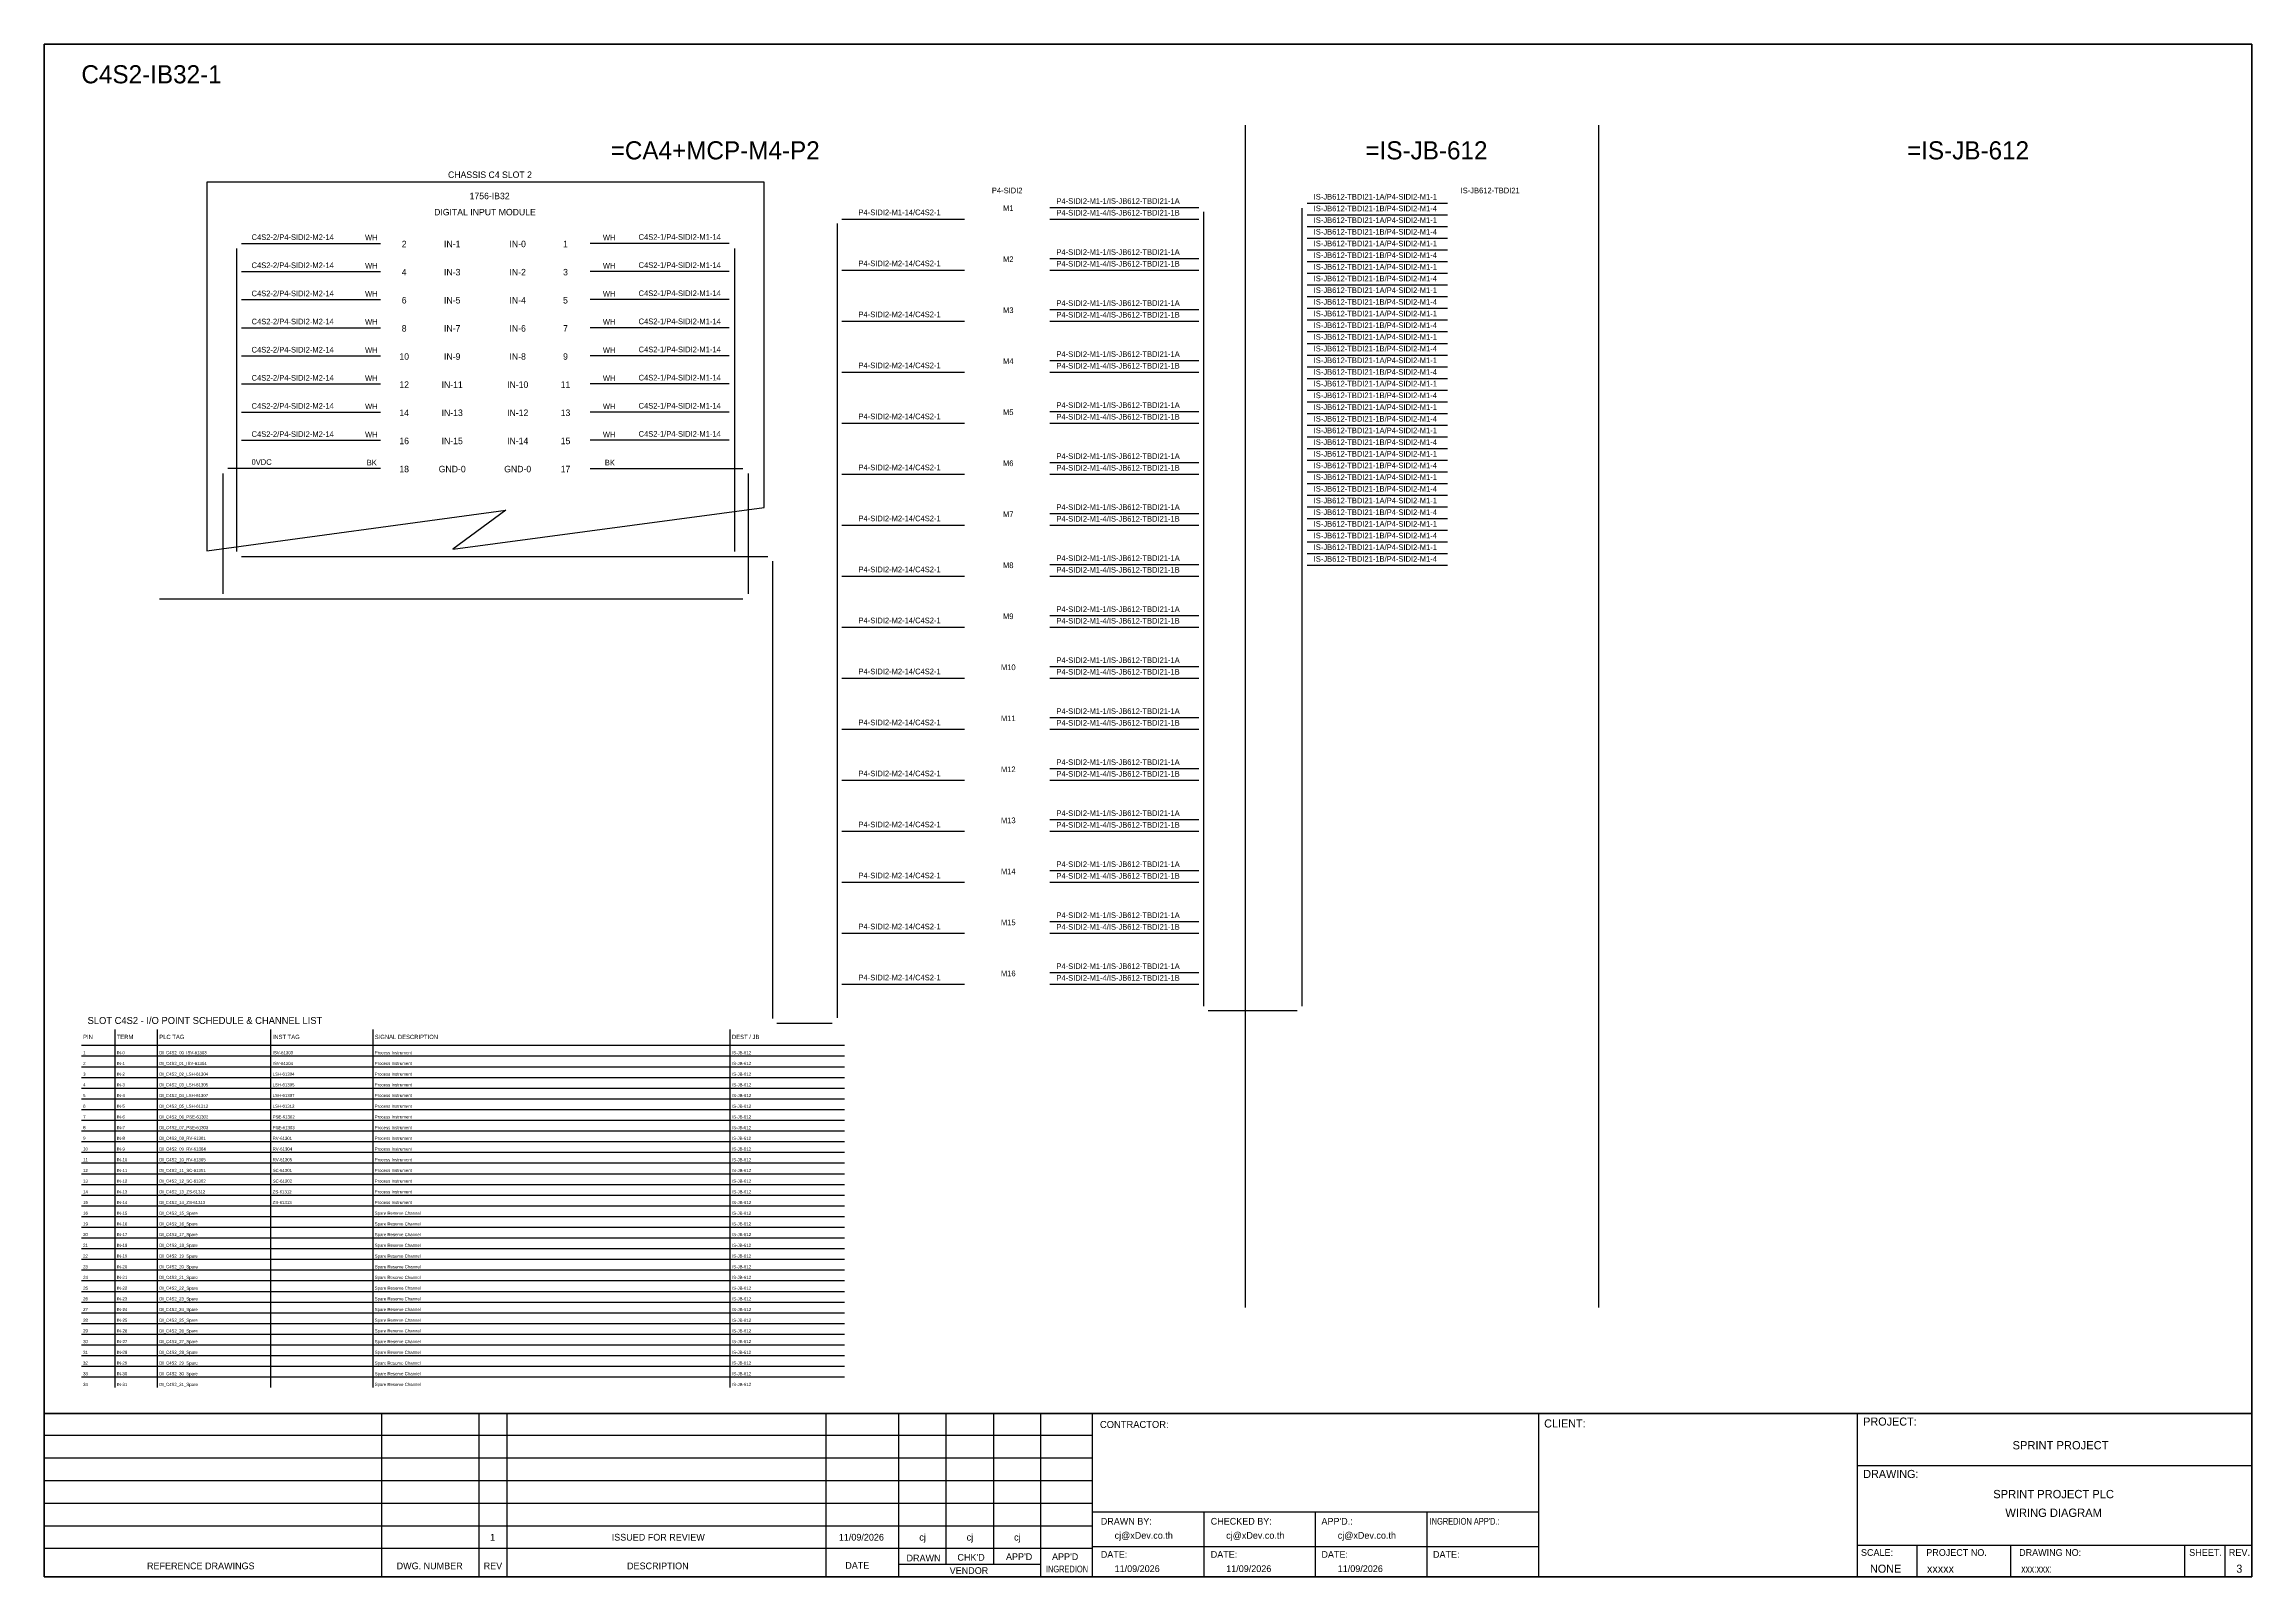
# Model space of a CAD drawing. Header units: metres. Extents: x 0 to 20667, y -39055 to 2704.
# Drawn here: x 0 to 3893, y -27038 to -24334 of the extents above; entities that cross this region are included whole.
import ezdxf
from ezdxf.enums import TextEntityAlignment as Align

# ---------------------------------------------------------------- set-up
doc = ezdxf.new("R2010")
doc.units = ezdxf.units.M

msp = doc.modelspace()

# ---------------------------------------------------------------- linework, layer by layer
at = {"color": 7}
for p, q in [((125, -26704.1), (125, -26072)), ((200, -26704.1), (200, -26072)), ((400, -26704.1), (400, -26072)), ((580, -26704.1), (580, -26072)), ((1210, -26704.1), (1210, -26072)), ((65.7, -26100), (1411.5, -26100))]:
    msp.add_line(p, q, dxfattribs=at)
at = {"color": 8}
for p, q in [((65.7, -26118.9), (1411.5, -26118.9)), ((65.7, -26137.8), (1411.5, -26137.8)), ((65.7, -26156.7), (1411.5, -26156.7)), ((65.7, -26175.5), (1411.5, -26175.5)), ((65.7, -26194.4), (1411.5, -26194.4)), ((65.7, -26213.3), (1411.5, -26213.3)), ((65.7, -26232.2), (1411.5, -26232.2)), ((65.7, -26251.1), (1411.5, -26251.1)), ((65.7, -26269.9), (1411.5, -26269.9)), ((65.7, -26288.8), (1411.5, -26288.8)), ((65.7, -26307.7), (1411.5, -26307.7)), ((65.7, -26326.6), (1411.5, -26326.6)), ((65.7, -26345.4), (1411.5, -26345.4)), ((65.7, -26364.3), (1411.5, -26364.3)), ((65.7, -26383.2), (1411.5, -26383.2)), ((65.7, -26402.1), (1411.5, -26402.1)), ((65.7, -26421), (1411.5, -26421)), ((65.7, -26439.8), (1411.5, -26439.8)), ((65.7, -26458.7), (1411.5, -26458.7)), ((65.7, -26477.6), (1411.5, -26477.6)), ((65.7, -26496.5), (1411.5, -26496.5)), ((65.7, -26515.3), (1411.5, -26515.3)), ((65.7, -26534.2), (1411.5, -26534.2)), ((65.7, -26553.1), (1411.5, -26553.1)), ((65.7, -26572), (1411.5, -26572)), ((65.7, -26590.9), (1411.5, -26590.9)), ((65.7, -26609.7), (1411.5, -26609.7)), ((65.7, -26628.6), (1411.5, -26628.6)), ((65.7, -26647.5), (1411.5, -26647.5)), ((65.7, -26666.4), (1411.5, -26666.4)), ((65.7, -26685.2), (1411.5, -26685.2))]:
    msp.add_line(p, q, dxfattribs=at)
at = {"color": 4}
for p, q in [((3302.3, -26981.8), (3302.3, -27037.9)), ((3467.6, -26981.8), (3467.6, -27037.9))]:
    msp.add_line(p, q, dxfattribs=at)
at = {"color": 4, "ltscale": 0.5}
for p, q in [((3774.7, -26981.8), (3774.7, -27037.9)), ((3774.7, -26981.8), (3774.7, -27037.9)), ((3845.9, -26981.8), (3845.9, -27037.9)), ((3845.9, -26981.8), (3845.9, -27037.9))]:
    msp.add_line(p, q, dxfattribs=at)
at = {"layer": 'GT_1', "color": 4}
for p, q in [((595.4, -27037.9), (595.4, -26749.8)), ((767.3, -27037.9), (767.3, -26749.8)), ((816.4, -27037.9), (816.4, -26749.8)), ((1379.1, -27037.9), (1379.1, -26749.8)), ((1507.4, -27037.9), (1507.4, -26749.8)), ((1591, -27016.1), (1591, -26749.8)), ((1674.5, -27016.1), (1674.5, -26749.7)), ((1757.8, -27037.9), (1757.8, -26749.8)), ((1848.8, -27037.9), (1848.8, -26749.8)), ((2635.8, -27037.9), (2635.8, -26749.8)), ((3198.1, -27037.9), (3198.1, -26749.8)), ((3198.1, -27037.9), (3198.1, -26749.8)), ((3198.1, -27037.9), (3198.1, -26749.8)), ((1848.8, -26788.6), (0, -26788.6)), ((1848.8, -26828.4), (0, -26828.4)), ((1848.8, -26868.3), (0, -26868.3)), ((1848.8, -26908.3), (0, -26908.3)), ((2635.8, -26923.6), (1848.8, -26923.6)), ((2045.6, -27037.9), (2045.6, -26923.6)), ((2242.3, -27037.9), (2242.3, -26923.6)), ((2439.1, -27037.9), (2439.1, -26923.6)), ((1848.8, -26948.2), (0, -26948.2)), ((1848.7, -26988.1), (0, -26988.1)), ((1757.8, -27016.1), (1507.4, -27016.1)), ((2635.8, -26985.1), (1848.8, -26985.1)), ((3198.1, -26981.8), (3893.3, -26981.8))]:
    msp.add_line(p, q, dxfattribs=at)
at = {"layer": 'HELPPOINT', "color": 4, "lineweight": 35}
for p, q in [((0, -27037.9), (0, -24333.7)), ((0, -24333.7), (3893.3, -24333.7)), ((0, -27037.9), (0, -24333.7)), ((0, -24333.7), (3893.3, -24333.7)), ((3893.3, -24333.7), (3893.3, -27037.9)), ((3893.3, -24333.7), (3893.3, -27037.9)), ((3893.3, -27037.9), (0, -27037.9)), ((3893.3, -27037.9), (0, -27037.9))]:
    msp.add_line(p, q, dxfattribs=at)
at = {"layer": 'HELPPOINT', "color": 4}
for p, q in [((3198.1, -26841.3), (3893.3, -26841.3)), ((3198.1, -26841.3), (3893.3, -26841.3)), ((3198.1, -26981.8), (3893.3, -26981.8))]:
    msp.add_line(p, q, dxfattribs=at)
at = {"layer": 'IE-WIRE', "color": 4}
for p, q in [((1406.6, -24642.4), (1623.1, -24642.4)), ((1773.4, -24621.8), (2036.5, -24621.8)), ((1773.4, -24642.4), (2036.5, -24642.4)), ((1773.4, -24711.8), (2036.5, -24711.8)), ((1406.6, -24732.4), (1623.1, -24732.4)), ((1773.4, -24732.4), (2036.5, -24732.4)), ((1406.6, -24822.4), (1623.1, -24822.4)), ((1773.4, -24801.8), (2036.5, -24801.8)), ((1773.4, -24822.4), (2036.5, -24822.4)), ((1406.6, -24912.4), (1623.1, -24912.4)), ((1773.4, -24891.8), (2036.5, -24891.8)), ((1773.4, -24912.4), (2036.5, -24912.4)), ((1773.4, -24981.8), (2036.5, -24981.8)), ((1406.6, -25002.4), (1623.1, -25002.4)), ((1773.4, -25002.4), (2036.5, -25002.4)), ((1773.4, -25071.8), (2036.5, -25071.8)), ((1406.6, -25092.4), (1623.1, -25092.4)), ((1773.4, -25092.4), (2036.5, -25092.4)), ((1406.6, -25182.4), (1623.1, -25182.4)), ((1773.4, -25161.8), (2036.5, -25161.8)), ((1773.4, -25182.4), (2036.5, -25182.4)), ((348.1, -25237.8), (1276.2, -25237.8)), ((1773.4, -25251.8), (2036.5, -25251.8)), ((1406.6, -25272.4), (1623.1, -25272.4)), ((1773.4, -25272.4), (2036.5, -25272.4)), ((1773.4, -25341.8), (2036.5, -25341.8)), ((1406.6, -25362.4), (1623.1, -25362.4)), ((1773.4, -25362.4), (2036.5, -25362.4)), ((1406.6, -25452.4), (1623.1, -25452.4)), ((1773.4, -25431.8), (2036.5, -25431.8)), ((1773.4, -25452.4), (2036.5, -25452.4)), ((1773.4, -25521.8), (2036.5, -25521.8)), ((1406.6, -25542.4), (1623.1, -25542.4)), ((1773.4, -25542.4), (2036.5, -25542.4)), ((1773.4, -25611.8), (2036.5, -25611.8)), ((1406.6, -25632.4), (1623.1, -25632.4)), ((1773.4, -25632.4), (2036.5, -25632.4)), ((1406.6, -25722.4), (1623.1, -25722.4)), ((1773.4, -25701.8), (2036.5, -25701.8)), ((1773.4, -25722.4), (2036.5, -25722.4)), ((1406.6, -25812.4), (1623.1, -25812.4)), ((1773.4, -25791.8), (2036.5, -25791.8)), ((1773.4, -25812.4), (2036.5, -25812.4)), ((1773.4, -25881.8), (2036.5, -25881.8)), ((1406.6, -25902.4), (1623.1, -25902.4)), ((1773.4, -25902.4), (2036.5, -25902.4)), ((1406.6, -25992.4), (1623.1, -25992.4)), ((1773.4, -25971.8), (2036.5, -25971.8)), ((1773.4, -25992.4), (2036.5, -25992.4)), ((2052.5, -26038.8), (2210, -26038.8)), ((1292.2, -26060.9), (1389.4, -26060.9))]:
    msp.add_line(p, q, dxfattribs=at)
at = {"layer": 'IE-WIRE', "color": 4, "ltscale": 25.4}
for p, q in [((2044.5, -24629.8), (2044.5, -26030.8)), ((2218, -24623.4), (2218, -26030.8)), ((2227.2, -24614.2), (2474.9, -24614.2)), ((2227.2, -24614.2), (2474.9, -24614.2)), ((2227.2, -24634.8), (2474.9, -24634.8)), ((2227.2, -24634.8), (2474.9, -24634.8)), ((1398.6, -24650.4), (1398.6, -26051.8)), ((2227.2, -24655.5), (2474.9, -24655.5)), ((2227.2, -24655.5), (2474.9, -24655.5)), ((2227.2, -24676.1), (2474.9, -24676.1)), ((2227.2, -24676.1), (2474.9, -24676.1)), ((339, -24694.4), (339, -25220.5)), ((348.1, -24685.2), (593.4, -24685.2)), ((1208.1, -24685.2), (962.9, -24685.2)), ((1217.3, -24694.4), (1217.3, -25158.1)), ((2227.2, -24696.7), (2474.9, -24696.7)), ((2227.2, -24696.7), (2474.9, -24696.7)), ((2227.2, -24717.3), (2474.9, -24717.3)), ((2227.2, -24717.3), (2474.9, -24717.3)), ((348.1, -24734.8), (593.4, -24734.8)), ((1208.1, -24734.8), (962.9, -24734.8)), ((2227.2, -24737.9), (2474.9, -24737.9)), ((2227.2, -24737.9), (2474.9, -24737.9)), ((2227.2, -24758.5), (2474.9, -24758.5)), ((2227.2, -24758.5), (2474.9, -24758.5)), ((348.1, -24784.4), (593.4, -24784.4)), ((1208.1, -24784.4), (962.9, -24784.4)), ((2227.2, -24779.1), (2474.9, -24779.1)), ((2227.2, -24779.1), (2474.9, -24779.1)), ((2227.2, -24799.7), (2474.9, -24799.7)), ((2227.2, -24799.7), (2474.9, -24799.7)), ((348.1, -24834.1), (593.4, -24834.1)), ((1208.1, -24834.1), (962.9, -24834.1)), ((2227.2, -24820.4), (2474.9, -24820.4)), ((2227.2, -24820.4), (2474.9, -24820.4)), ((2227.2, -24841), (2474.9, -24841)), ((2227.2, -24841), (2474.9, -24841)), ((2227.2, -24861.6), (2474.9, -24861.6)), ((2227.2, -24861.6), (2474.9, -24861.6)), ((348.1, -24883.7), (593.4, -24883.7)), ((1208.1, -24883.7), (962.9, -24883.7)), ((2227.2, -24882.2), (2474.9, -24882.2)), ((2227.2, -24882.2), (2474.9, -24882.2)), ((2227.2, -24902.8), (2474.9, -24902.8)), ((2227.2, -24902.8), (2474.9, -24902.8)), ((348.1, -24933.3), (593.4, -24933.3)), ((1208.1, -24933.3), (962.9, -24933.3)), ((2227.2, -24923.4), (2474.9, -24923.4)), ((2227.2, -24923.4), (2474.9, -24923.4)), ((2227.2, -24944), (2474.9, -24944)), ((2227.2, -24944), (2474.9, -24944)), ((348.1, -24983), (593.4, -24983)), ((1208.1, -24983), (962.9, -24983)), ((2227.2, -24964.6), (2474.9, -24964.6)), ((2227.2, -24964.6), (2474.9, -24964.6)), ((2227.2, -24985.2), (2474.9, -24985.2)), ((2227.2, -24985.2), (2474.9, -24985.2)), ((348.1, -25032.6), (593.4, -25032.6)), ((1208.1, -25032.6), (962.9, -25032.6)), ((2227.2, -25005.9), (2474.9, -25005.9)), ((2227.2, -25005.9), (2474.9, -25005.9)), ((2227.2, -25026.5), (2474.9, -25026.5)), ((2227.2, -25026.5), (2474.9, -25026.5)), ((2227.2, -25047.1), (2474.9, -25047.1)), ((2227.2, -25047.1), (2474.9, -25047.1)), ((2227.2, -25067.7), (2474.9, -25067.7)), ((2227.2, -25067.7), (2474.9, -25067.7)), ((2227.2, -25088.3), (2474.9, -25088.3)), ((2227.2, -25088.3), (2474.9, -25088.3)), ((2227.2, -25108.9), (2474.9, -25108.9)), ((2227.2, -25108.9), (2474.9, -25108.9)), ((2227.2, -25129.5), (2474.9, -25129.5)), ((2227.2, -25129.5), (2474.9, -25129.5)), ((2227.2, -25150.1), (2474.9, -25150.1)), ((2227.2, -25150.1), (2474.9, -25150.1)), ((339, -25158.1), (339, -25228.6)), ((1217.3, -25158.1), (1217.3, -25228.6)), ((2227.2, -25170.8), (2474.9, -25170.8)), ((2227.2, -25170.8), (2474.9, -25170.8)), ((2227.2, -25191.4), (2474.9, -25191.4)), ((2227.2, -25191.4), (2474.9, -25191.4)), ((2227.2, -25212), (2474.9, -25212)), ((2227.2, -25212), (2474.9, -25212)), ((1284.2, -25245.8), (1284.2, -26052.9)), ((2227.2, -25232.6), (2474.9, -25232.6)), ((2227.2, -25232.6), (2474.9, -25232.6)), ((2227.2, -25253.2), (2474.9, -25253.2)), ((2227.2, -25253.2), (2474.9, -25253.2))]:
    msp.add_line(p, q, dxfattribs=at)
at = {"layer": 'IE-WIRE', "color": 7, "ltscale": 25.4}
for p, q in [((314.9, -25091.4), (314.9, -25223.7)), ((593.4, -25082.2), (324, -25082.2)), ((962.9, -25082.2), (1232.3, -25082.2)), ((1241.4, -25091.4), (1241.4, -25237.8)), ((314.9, -25158.1), (314.9, -25303.8)), ((1241.4, -25237.8), (1241.4, -25303.8)), ((1232.4, -25312.8), (203.4, -25312.8))]:
    msp.add_line(p, q, dxfattribs=at)
at = {"layer": 'MEMBER', "color": 4, "lineweight": 35}
msp.add_line((0, -26749.8), (3893.3, -26749.8), dxfattribs=at)
msp.add_line((0, -26749.8), (3893.3, -26749.8), dxfattribs=at)
at = {"layer": 'MEMBER', "color": 4}
for p, q in [((3198.1, -26841.3), (3893.3, -26841.3)), ((3198.1, -26841.3), (3893.3, -26841.3)), ((3198.1, -26981.8), (3893.3, -26981.8)), ((3198.1, -26981.8), (3893.3, -26981.8))]:
    msp.add_line(p, q, dxfattribs=at)
at = {"layer": 'x01001-FrameArea'}
for p, q in [((2118.2, -24476.4), (2118.2, -26562.9)), ((2741.3, -24476.4), (2741.3, -26562.9)), ((1269.6, -24577.4), (286.7, -24577.4)), ((286.7, -24577.4), (286.7, -25227.6)), ((1269.6, -25151.1), (1269.6, -24577.4)), ((286.7, -25227.6), (814.1, -25155.8)), ((721, -25224.6), (1269.6, -25151.1)), ((814.1, -25155.8), (721, -25224.6))]:
    msp.add_line(p, q, dxfattribs=at)

# ---------------------------------------------------------------- texts
at = {"color": 2}
msp.add_text('C4S2-IB32-1', height=32, dxfattribs=at).set_placement((65.7, -24402.9))
for s, height, p in [('=CA4+MCP-M4-P2', 32, (1183.4, -24521.1)), ('=IS-JB-612', 32, (2437.7, -24521.1)), ('=IS-JB-612', 32, (3392.8, -24521.1)), ('CHASSIS C4 SLOT 2', 11.441, (786.2, -24564.1)), ('1756-IB32', 11.44, (785.6, -24601.6)), ('DIGITAL INPUT MODULE', 11.441, (777.4, -24630.1)), ('2', 11.4, (634.9, -24686.3)), ('IN-1', 11.44, (719.6, -24686.3)), ('IN-0', 11.44, (835.1, -24686.3)), ('1', 11.4, (919.4, -24686.3)), ('4', 11.4, (634.9, -24736)), ('IN-3', 11.44, (719.6, -24736)), ('IN-2', 11.44, (835.1, -24736)), ('3', 11.4, (919.4, -24736)), ('6', 11.4, (634.9, -24785.6)), ('IN-5', 11.44, (719.6, -24785.6)), ('IN-4', 11.44, (835.1, -24785.6)), ('5', 11.4, (919.4, -24785.6)), ('8', 11.4, (634.9, -24835.2)), ('IN-7', 11.44, (719.6, -24835.2)), ('IN-6', 11.44, (835.1, -24835.2)), ('7', 11.4, (919.4, -24835.2)), ('10', 11.44, (634.9, -24884.9)), ('IN-9', 11.44, (719.6, -24884.9)), ('IN-8', 11.44, (835.1, -24884.9)), ('9', 11.4, (919.4, -24884.9)), ('12', 11.44, (634.9, -24934.5)), ('IN-11', 11.44, (719.6, -24934.5)), ('IN-10', 11.44, (835.1, -24934.5)), ('11', 11.44, (919.4, -24934.5)), ('14', 11.44, (634.9, -24984.1)), ('IN-13', 11.44, (719.6, -24984.1)), ('IN-12', 11.44, (835.1, -24984.1)), ('13', 11.44, (919.4, -24984.1)), ('16', 11.44, (634.9, -25033.8)), ('IN-15', 11.44, (719.6, -25033.8)), ('IN-14', 11.44, (835.1, -25033.8)), ('15', 11.44, (919.4, -25033.8)), ('18', 11.44, (634.9, -25083.4)), ('GND-0', 11.44, (719.6, -25083.4)), ('GND-0', 11.44, (835.1, -25083.4)), ('17', 11.44, (919.4, -25083.4))]:
    msp.add_text(s, height=height, dxfattribs=at).set_placement(p, align=Align.MIDDLE_CENTER)
at = {"color": 4}
for s, height, p in [('P4-SIDI2', 9.95, (1698.3, -24591.9)), ('IS-JB612-TBDI21', 9.949, (2550.1, -24591.9))]:
    msp.add_text(s, height=height, dxfattribs=at).set_placement(p, align=Align.MIDDLE_CENTER)
for s, height, p in [('P4-SIDI2-M1-1/IS-JB612-TBDI21-1A', 9.949, (1785.2, -24615.5)), ('IS-JB612-TBDI21-1A/P4-SIDI2-M1-1', 9.949, (2238.9, -24607.9)), ('P4-SIDI2-M1-14/C4S2-1', 9.949, (1436.1, -24635.5)), ('P4-SIDI2-M1-4/IS-JB612-TBDI21-1B', 9.949, (1785.2, -24636.1)), ('IS-JB612-TBDI21-1B/P4-SIDI2-M1-4', 9.949, (2238.9, -24628.6)), ('IS-JB612-TBDI21-1A/P4-SIDI2-M1-1', 9.949, (2238.9, -24649.2)), ('C4S2-2/P4-SIDI2-M2-14', 9.949, (365.8, -24679.2)), ('WH', 9.95, (565.9, -24679.9)), ('WH', 9.95, (985.3, -24679.9)), ('C4S2-1/P4-SIDI2-M1-14', 9.949, (1048.3, -24678.9)), ('IS-JB612-TBDI21-1B/P4-SIDI2-M1-4', 9.949, (2238.9, -24669.8)), ('IS-JB612-TBDI21-1A/P4-SIDI2-M1-1', 9.949, (2238.9, -24690.4)), ('C4S2-2/P4-SIDI2-M2-14', 9.949, (365.8, -24728.9)), ('WH', 9.95, (565.9, -24729.6)), ('WH', 9.95, (985.3, -24729.6)), ('C4S2-1/P4-SIDI2-M1-14', 9.949, (1048.3, -24728.5)), ('P4-SIDI2-M2-14/C4S2-1', 9.949, (1436.1, -24725.5)), ('P4-SIDI2-M1-1/IS-JB612-TBDI21-1A', 9.949, (1785.2, -24705.5)), ('P4-SIDI2-M1-4/IS-JB612-TBDI21-1B', 9.949, (1785.2, -24726.1)), ('IS-JB612-TBDI21-1B/P4-SIDI2-M1-4', 9.949, (2238.9, -24711)), ('IS-JB612-TBDI21-1A/P4-SIDI2-M1-1', 9.949, (2238.9, -24731.6)), ('IS-JB612-TBDI21-1B/P4-SIDI2-M1-4', 9.949, (2238.9, -24752.2)), ('C4S2-2/P4-SIDI2-M2-14', 9.949, (365.8, -24778.5)), ('WH', 9.95, (565.9, -24779.2)), ('WH', 9.95, (985.3, -24779.2)), ('C4S2-1/P4-SIDI2-M1-14', 9.949, (1048.3, -24778.2)), ('P4-SIDI2-M1-1/IS-JB612-TBDI21-1A', 9.949, (1785.2, -24795.5)), ('IS-JB612-TBDI21-1A/P4-SIDI2-M1-1', 9.949, (2238.9, -24772.8)), ('IS-JB612-TBDI21-1B/P4-SIDI2-M1-4', 9.949, (2238.9, -24793.5)), ('C4S2-2/P4-SIDI2-M2-14', 9.949, (365.8, -24828.1)), ('WH', 9.95, (565.9, -24828.8)), ('WH', 9.95, (985.3, -24828.8)), ('C4S2-1/P4-SIDI2-M1-14', 9.949, (1048.3, -24827.8)), ('P4-SIDI2-M2-14/C4S2-1', 9.949, (1436.1, -24815.5)), ('P4-SIDI2-M1-4/IS-JB612-TBDI21-1B', 9.949, (1785.2, -24816.1)), ('IS-JB612-TBDI21-1A/P4-SIDI2-M1-1', 9.949, (2238.9, -24814.1)), ('IS-JB612-TBDI21-1B/P4-SIDI2-M1-4', 9.949, (2238.9, -24834.7)), ('C4S2-2/P4-SIDI2-M2-14', 9.949, (365.8, -24877.8)), ('WH', 9.95, (565.9, -24878.5)), ('WH', 9.95, (985.3, -24878.5)), ('C4S2-1/P4-SIDI2-M1-14', 9.949, (1048.3, -24877.4)), ('P4-SIDI2-M1-1/IS-JB612-TBDI21-1A', 9.949, (1785.2, -24885.5)), ('IS-JB612-TBDI21-1A/P4-SIDI2-M1-1', 9.949, (2238.9, -24855.3)), ('IS-JB612-TBDI21-1B/P4-SIDI2-M1-4', 9.949, (2238.9, -24875.9)), ('C4S2-2/P4-SIDI2-M2-14', 9.949, (365.8, -24927.4)), ('C4S2-1/P4-SIDI2-M1-14', 9.949, (1048.3, -24927.1)), ('P4-SIDI2-M2-14/C4S2-1', 9.949, (1436.1, -24905.5)), ('P4-SIDI2-M1-4/IS-JB612-TBDI21-1B', 9.949, (1785.2, -24906.1)), ('IS-JB612-TBDI21-1A/P4-SIDI2-M1-1', 9.949, (2238.9, -24896.5)), ('IS-JB612-TBDI21-1B/P4-SIDI2-M1-4', 9.949, (2238.9, -24917.1)), ('WH', 9.95, (565.9, -24928.1)), ('WH', 9.95, (985.3, -24928.1)), ('IS-JB612-TBDI21-1A/P4-SIDI2-M1-1', 9.949, (2238.9, -24937.7)), ('IS-JB612-TBDI21-1B/P4-SIDI2-M1-4', 9.949, (2238.9, -24958.3)), ('C4S2-2/P4-SIDI2-M2-14', 9.949, (365.8, -24977)), ('WH', 9.95, (565.9, -24977.7)), ('WH', 9.95, (985.3, -24977.7)), ('C4S2-1/P4-SIDI2-M1-14', 9.949, (1048.3, -24976.7)), ('P4-SIDI2-M2-14/C4S2-1', 9.949, (1436.1, -24995.5)), ('P4-SIDI2-M1-1/IS-JB612-TBDI21-1A', 9.949, (1785.2, -24975.5)), ('P4-SIDI2-M1-4/IS-JB612-TBDI21-1B', 9.949, (1785.2, -24996.1)), ('IS-JB612-TBDI21-1A/P4-SIDI2-M1-1', 9.949, (2238.9, -24979)), ('IS-JB612-TBDI21-1B/P4-SIDI2-M1-4', 9.949, (2238.9, -24999.6)), ('C4S2-2/P4-SIDI2-M2-14', 9.949, (365.8, -25026.7)), ('WH', 9.95, (565.9, -25027.4)), ('WH', 9.95, (985.3, -25027.4)), ('C4S2-1/P4-SIDI2-M1-14', 9.949, (1048.3, -25026.3)), ('IS-JB612-TBDI21-1A/P4-SIDI2-M1-1', 9.949, (2238.9, -25020.2)), ('IS-JB612-TBDI21-1B/P4-SIDI2-M1-4', 9.949, (2238.9, -25040.8)), ('P4-SIDI2-M1-1/IS-JB612-TBDI21-1A', 9.949, (1785.2, -25065.5)), ('IS-JB612-TBDI21-1A/P4-SIDI2-M1-1', 9.949, (2238.9, -25061.4)), ('IS-JB612-TBDI21-1B/P4-SIDI2-M1-4', 9.949, (2238.9, -25082)), ('P4-SIDI2-M2-14/C4S2-1', 9.949, (1436.1, -25085.5)), ('P4-SIDI2-M1-4/IS-JB612-TBDI21-1B', 9.949, (1785.2, -25086.1)), ('IS-JB612-TBDI21-1A/P4-SIDI2-M1-1', 9.949, (2238.9, -25102.6)), ('P4-SIDI2-M1-1/IS-JB612-TBDI21-1A', 9.949, (1785.2, -25155.5)), ('IS-JB612-TBDI21-1B/P4-SIDI2-M1-4', 9.949, (2238.9, -25123.2)), ('IS-JB612-TBDI21-1A/P4-SIDI2-M1-1', 9.949, (2238.9, -25143.9)), ('P4-SIDI2-M2-14/C4S2-1', 9.949, (1436.1, -25175.5)), ('P4-SIDI2-M1-4/IS-JB612-TBDI21-1B', 9.949, (1785.2, -25176.1)), ('IS-JB612-TBDI21-1B/P4-SIDI2-M1-4', 9.949, (2238.9, -25164.5)), ('IS-JB612-TBDI21-1A/P4-SIDI2-M1-1', 9.949, (2238.9, -25185.1)), ('IS-JB612-TBDI21-1B/P4-SIDI2-M1-4', 9.949, (2238.9, -25205.7)), ('IS-JB612-TBDI21-1A/P4-SIDI2-M1-1', 9.949, (2238.9, -25226.3)), ('P4-SIDI2-M2-14/C4S2-1', 9.949, (1436.1, -25265.5)), ('P4-SIDI2-M1-1/IS-JB612-TBDI21-1A', 9.949, (1785.2, -25245.5)), ('P4-SIDI2-M1-4/IS-JB612-TBDI21-1B', 9.949, (1785.2, -25266.1)), ('IS-JB612-TBDI21-1B/P4-SIDI2-M1-4', 9.949, (2238.9, -25246.9)), ('P4-SIDI2-M2-14/C4S2-1', 9.949, (1436.1, -25355.5)), ('P4-SIDI2-M1-1/IS-JB612-TBDI21-1A', 9.949, (1785.2, -25335.5)), ('P4-SIDI2-M1-4/IS-JB612-TBDI21-1B', 9.949, (1785.2, -25356.1)), ('P4-SIDI2-M1-1/IS-JB612-TBDI21-1A', 9.949, (1785.2, -25425.5)), ('P4-SIDI2-M2-14/C4S2-1', 9.949, (1436.1, -25445.5)), ('P4-SIDI2-M1-4/IS-JB612-TBDI21-1B', 9.949, (1785.2, -25446.1)), ('P4-SIDI2-M2-14/C4S2-1', 9.949, (1436.1, -25535.5)), ('P4-SIDI2-M1-1/IS-JB612-TBDI21-1A', 9.949, (1785.2, -25515.5)), ('P4-SIDI2-M1-4/IS-JB612-TBDI21-1B', 9.949, (1785.2, -25536.1)), ('P4-SIDI2-M2-14/C4S2-1', 9.949, (1436.1, -25625.5)), ('P4-SIDI2-M1-1/IS-JB612-TBDI21-1A', 9.949, (1785.2, -25605.5)), ('P4-SIDI2-M1-4/IS-JB612-TBDI21-1B', 9.949, (1785.2, -25626.1)), ('P4-SIDI2-M1-1/IS-JB612-TBDI21-1A', 9.949, (1785.2, -25695.5)), ('P4-SIDI2-M2-14/C4S2-1', 9.949, (1436.1, -25715.5)), ('P4-SIDI2-M1-4/IS-JB612-TBDI21-1B', 9.949, (1785.2, -25716.1)), ('P4-SIDI2-M2-14/C4S2-1', 9.949, (1436.1, -25805.5)), ('P4-SIDI2-M1-1/IS-JB612-TBDI21-1A', 9.949, (1785.2, -25785.5)), ('P4-SIDI2-M1-4/IS-JB612-TBDI21-1B', 9.949, (1785.2, -25806.1)), ('P4-SIDI2-M2-14/C4S2-1', 9.949, (1436.1, -25895.5)), ('P4-SIDI2-M1-1/IS-JB612-TBDI21-1A', 9.949, (1785.2, -25875.5)), ('P4-SIDI2-M1-4/IS-JB612-TBDI21-1B', 9.949, (1785.2, -25896.1)), ('P4-SIDI2-M1-1/IS-JB612-TBDI21-1A', 9.949, (1785.2, -25965.5)), ('P4-SIDI2-M2-14/C4S2-1', 9.949, (1436.1, -25985.5)), ('P4-SIDI2-M1-4/IS-JB612-TBDI21-1B', 9.949, (1785.2, -25986.1))]:
    msp.add_text(s, height=height, dxfattribs=at).set_placement(p)
at = {"color": 7}
for s, height, p in [('0VDC', 9.95, (365.8, -25076)), ('BK', 9.95, (568.9, -25077)), ('BK', 9.95, (988.8, -25077)), ('1', 5.5, (68.7, -26115.9)), ('IN-0', 5.5, (128, -26115.9)), ('DI_C4S2_00_ISV-61303', 5.5, (203, -26115.9)), ('ISV-61303', 5.5, (403, -26115.9)), ('Process Instrument', 5.5, (583, -26115.9)), ('IS-JB-612', 5.5, (1213, -26115.9)), ('3', 5.5, (68.7, -26153.7)), ('2', 5.5, (68.7, -26134.8)), ('IN-1', 5.5, (128, -26134.8)), ('IN-2', 5.5, (128, -26153.7)), ('DI_C4S2_01_ISV-61304', 5.5, (203, -26134.8)), ('DI_C4S2_02_LSH-61304', 5.5, (203, -26153.7)), ('LSH-61304', 5.5, (403, -26153.7)), ('ISV-61304', 5.5, (403, -26134.8)), ('Process Instrument', 5.5, (583, -26134.8)), ('Process Instrument', 5.5, (583, -26153.7)), ('IS-JB-612', 5.5, (1213, -26134.8)), ('IS-JB-612', 5.5, (1213, -26153.7)), ('4', 5.5, (68.7, -26172.5)), ('5', 5.5, (68.7, -26191.4)), ('IN-3', 5.5, (128, -26172.5)), ('IN-4', 5.5, (128, -26191.4)), ('DI_C4S2_03_LSH-61305', 5.5, (203, -26172.5)), ('DI_C4S2_04_LSH-61307', 5.5, (203, -26191.4)), ('LSH-61305', 5.5, (403, -26172.5)), ('LSH-61307', 5.5, (403, -26191.4)), ('Process Instrument', 5.5, (583, -26172.5)), ('Process Instrument', 5.5, (583, -26191.4)), ('IS-JB-612', 5.5, (1213, -26172.5)), ('IS-JB-612', 5.5, (1213, -26191.4)), ('6', 5.5, (68.7, -26210.3)), ('7', 5.5, (68.7, -26229.2)), ('IN-5', 5.5, (128, -26210.3)), ('IN-6', 5.5, (128, -26229.2)), ('DI_C4S2_05_LSH-61312', 5.5, (203, -26210.3)), ('DI_C4S2_06_PSE-61302', 5.5, (203, -26229.2)), ('LSH-61312', 5.5, (403, -26210.3)), ('PSE-61302', 5.5, (403, -26229.2)), ('Process Instrument', 5.5, (583, -26210.3)), ('Process Instrument', 5.5, (583, -26229.2)), ('IS-JB-612', 5.5, (1213, -26210.3)), ('IS-JB-612', 5.5, (1213, -26229.2)), ('8', 5.5, (68.7, -26248.1)), ('9', 5.5, (68.7, -26266.9)), ('IN-7', 5.5, (128, -26248.1)), ('IN-8', 5.5, (128, -26266.9)), ('DI_C4S2_07_PSE-61303', 5.5, (203, -26248.1)), ('DI_C4S2_08_RV-61301', 5.5, (203, -26266.9)), ('PSE-61303', 5.5, (403, -26248.1)), ('RV-61301', 5.5, (403, -26266.9)), ('Process Instrument', 5.5, (583, -26248.1)), ('Process Instrument', 5.5, (583, -26266.9)), ('IS-JB-612', 5.5, (1213, -26248.1)), ('IS-JB-612', 5.5, (1213, -26266.9)), ('10', 5.5, (68.7, -26285.8)), ('11', 5.5, (68.7, -26304.7)), ('12', 5.5, (68.7, -26323.6)), ('IN-9', 5.5, (128, -26285.8)), ('IN-10', 5.5, (128, -26304.7)), ('IN-11', 5.5, (128, -26323.6)), ('DI_C4S2_09_RV-61304', 5.5, (203, -26285.8)), ('DI_C4S2_10_RV-61305', 5.5, (203, -26304.7)), ('DI_C4S2_11_SC-61301', 5.5, (203, -26323.6)), ('SC-61301', 5.5, (403, -26323.6)), ('RV-61304', 5.5, (403, -26285.8)), ('RV-61305', 5.5, (403, -26304.7)), ('Process Instrument', 5.5, (583, -26285.8)), ('Process Instrument', 5.5, (583, -26304.7)), ('Process Instrument', 5.5, (583, -26323.6)), ('IS-JB-612', 5.5, (1213, -26285.8)), ('IS-JB-612', 5.5, (1213, -26304.7)), ('IS-JB-612', 5.5, (1213, -26323.6)), ('13', 5.5, (68.7, -26342.4)), ('14', 5.5, (68.7, -26361.3)), ('IN-12', 5.5, (128, -26342.4)), ('IN-13', 5.5, (128, -26361.3)), ('DI_C4S2_12_SC-61302', 5.5, (203, -26342.4)), ('DI_C4S2_13_ZS-61312', 5.5, (203, -26361.3)), ('ZS-61312', 5.5, (403, -26361.3)), ('SC-61302', 5.5, (403, -26342.4)), ('Process Instrument', 5.5, (583, -26342.4)), ('Process Instrument', 5.5, (583, -26361.3)), ('IS-JB-612', 5.5, (1213, -26342.4)), ('IS-JB-612', 5.5, (1213, -26361.3)), ('15', 5.5, (68.7, -26380.2)), ('16', 5.5, (68.7, -26399.1)), ('IN-14', 5.5, (128, -26380.2)), ('IN-15', 5.5, (128, -26399.1)), ('DI_C4S2_14_ZS-61313', 5.5, (203, -26380.2)), ('DI_C4S2_15_Spare', 5.5, (203, -26399.1)), ('ZS-61313', 5.5, (403, -26380.2)), ('Spare Reserve Channel', 5.5, (583, -26399.1)), ('Process Instrument', 5.5, (583, -26380.2)), ('IS-JB-612', 5.5, (1213, -26380.2)), ('IS-JB-612', 5.5, (1213, -26399.1)), ('20', 5.5, (68.7, -26436.8)), ('19', 5.5, (68.7, -26418)), ('IN-16', 5.5, (128, -26418)), ('IN-17', 5.5, (128, -26436.8)), ('DI_C4S2_16_Spare', 5.5, (203, -26418)), ('DI_C4S2_17_Spare', 5.5, (203, -26436.8)), ('Spare Reserve Channel', 5.5, (583, -26418)), ('Spare Reserve Channel', 5.5, (583, -26436.8)), ('IS-JB-612', 5.5, (1213, -26418)), ('IS-JB-612', 5.5, (1213, -26436.8)), ('21', 5.5, (68.7, -26455.7)), ('22', 5.5, (68.7, -26474.6)), ('IN-18', 5.5, (128, -26455.7)), ('IN-19', 5.5, (128, -26474.6)), ('DI_C4S2_18_Spare', 5.5, (203, -26455.7)), ('DI_C4S2_19_Spare', 5.5, (203, -26474.6)), ('Spare Reserve Channel', 5.5, (583, -26455.7)), ('Spare Reserve Channel', 5.5, (583, -26474.6)), ('IS-JB-612', 5.5, (1213, -26455.7)), ('IS-JB-612', 5.5, (1213, -26474.6)), ('23', 5.5, (68.7, -26493.5)), ('24', 5.5, (68.7, -26512.3)), ('IN-20', 5.5, (128, -26493.5)), ('IN-21', 5.5, (128, -26512.3)), ('DI_C4S2_20_Spare', 5.5, (203, -26493.5)), ('DI_C4S2_21_Spare', 5.5, (203, -26512.3)), ('Spare Reserve Channel', 5.5, (583, -26493.5)), ('Spare Reserve Channel', 5.5, (583, -26512.3)), ('IS-JB-612', 5.5, (1213, -26493.5)), ('IS-JB-612', 5.5, (1213, -26512.3)), ('25', 5.5, (68.7, -26531.2)), ('26', 5.5, (68.7, -26550.1)), ('IN-22', 5.5, (128, -26531.2)), ('IN-23', 5.5, (128, -26550.1)), ('DI_C4S2_22_Spare', 5.5, (203, -26531.2)), ('DI_C4S2_23_Spare', 5.5, (203, -26550.1)), ('Spare Reserve Channel', 5.5, (583, -26531.2)), ('Spare Reserve Channel', 5.5, (583, -26550.1)), ('IS-JB-612', 5.5, (1213, -26531.2)), ('IS-JB-612', 5.5, (1213, -26550.1)), ('27', 5.5, (68.7, -26569)), ('28', 5.5, (68.7, -26587.9)), ('IN-24', 5.5, (128, -26569)), ('IN-25', 5.5, (128, -26587.9)), ('DI_C4S2_24_Spare', 5.5, (203, -26569)), ('DI_C4S2_25_Spare', 5.5, (203, -26587.9)), ('Spare Reserve Channel', 5.5, (583, -26569)), ('Spare Reserve Channel', 5.5, (583, -26587.9)), ('IS-JB-612', 5.5, (1213, -26569)), ('IS-JB-612', 5.5, (1213, -26587.9)), ('30', 5.5, (68.7, -26625.6)), ('29', 5.5, (68.7, -26606.7)), ('IN-26', 5.5, (128, -26606.7)), ('IN-27', 5.5, (128, -26625.6)), ('DI_C4S2_26_Spare', 5.5, (203, -26606.7)), ('DI_C4S2_27_Spare', 5.5, (203, -26625.6)), ('Spare Reserve Channel', 5.5, (583, -26606.7)), ('Spare Reserve Channel', 5.5, (583, -26625.6)), ('IS-JB-612', 5.5, (1213, -26606.7)), ('IS-JB-612', 5.5, (1213, -26625.6)), ('31', 5.5, (68.7, -26644.5)), ('32', 5.5, (68.7, -26663.4)), ('IN-28', 5.5, (128, -26644.5)), ('IN-29', 5.5, (128, -26663.4)), ('DI_C4S2_28_Spare', 5.5, (203, -26644.5)), ('DI_C4S2_29_Spare', 5.5, (203, -26663.4)), ('Spare Reserve Channel', 5.5, (583, -26644.5)), ('Spare Reserve Channel', 5.5, (583, -26663.4)), ('IS-JB-612', 5.5, (1213, -26644.5)), ('IS-JB-612', 5.5, (1213, -26663.4)), ('33', 5.5, (68.7, -26682.2)), ('34', 5.5, (68.7, -26701.1)), ('IN-30', 5.5, (128, -26682.2)), ('IN-31', 5.5, (128, -26701.1)), ('DI_C4S2_30_Spare', 5.5, (203, -26682.2)), ('DI_C4S2_31_Spare', 5.5, (203, -26701.1)), ('Spare Reserve Channel', 5.5, (583, -26682.2)), ('Spare Reserve Channel', 5.5, (583, -26701.1)), ('IS-JB-612', 5.5, (1213, -26682.2)), ('IS-JB-612', 5.5, (1213, -26701.1))]:
    msp.add_text(s, height=height, dxfattribs=at).set_placement(p)
at = {"color": 3}
for s, p in [('PIN', (68.7, -26089)), ('TERM', (128, -26089)), ('PLC TAG', (203, -26089)), ('INST TAG', (403, -26089)), ('SIGNAL DESCRIPTION', (583, -26089)), ('DEST / JB', (1213, -26089))]:
    msp.add_text(s, height=7.5, dxfattribs=at).set_placement(p)
at = {"color": 4, "ltscale": 100}
for s, p in [('SPRINT PROJECT', (3555.9, -26805.7)), ('SPRINT PROJECT PLC', (3543.7, -26891.9)), ('WIRING DIAGRAM', (3543.7, -26924.8))]:
    msp.add_text(s, height=14.693, dxfattribs=at).set_placement(p, align=Align.MIDDLE_CENTER)
at = {"layer": 'GT_1', "color": 4}
for s, p in [('CLIENT:', (2645.3, -26774.4)), ('PROJECT:', (3208, -26771.1)), ('DRAWING:', (3208, -26863.5))]:
    msp.add_text(s, height=14.25, dxfattribs=at).set_placement(p)
at = {"layer": 'MEMBER', "color": 4, "ltscale": 0.8}
for s, height, p in [('SLOT C4S2 - I/O POINT SCHEDULE & CHANNEL LIST', 12.35, (76.6, -26062.4)), ('CONTRACTOR:', 12.35, (1861.9, -26775.2)), ('DRAWN BY:', 11.88, (1863.4, -26945.8)), ('CHECKED BY:', 11.875, (2057.3, -26945.8)), ("APP'D.:", 11.88, (2252.5, -26945.8)), ('cj@xDev.co.th', 11.875, (1887.8, -26970.7)), ('cj@xDev.co.th', 11.875, (2084.6, -26970.7)), ('cj@xDev.co.th', 11.875, (2281.3, -26970.7)), ('REFERENCE DRAWINGS', 11.875, (181.4, -27024.5)), ('DWG. NUMBER', 11.875, (621.6, -27024.5)), ('REV', 11.88, (775.1, -27024.5)), ('DESCRIPTION', 11.875, (1028, -27024.5)), ('DATE', 11.88, (1412.8, -27023.7)), ('DRAWN', 11.88, (1520.8, -27010.7)), ("CHK'D", 11.88, (1610.6, -27009.4)), ("APP'D", 11.88, (1696.2, -27008.3)), ("APP'D", 11.88, (1777.4, -27008.3)), ('DATE:', 11.88, (1863.4, -27004.3)), ('11/09/2026', 11.88, (1887.8, -27029.4)), ('DATE:', 11.88, (2057.3, -27004.3)), ('11/09/2026', 11.88, (2084.6, -27029.4)), ('DATE:', 11.88, (2252.5, -27004.3)), ('11/09/2026', 11.88, (2281.3, -27029.4)), ('DATE:', 11.88, (2449.3, -27004.3)), ('SCALE:', 11.88, (3204, -27000.9)), ('NONE', 14.23, (3220, -27030.6)), ('PROJECT NO.', 11.875, (3319.2, -27000.9)), ('DRAWING NO:', 11.875, (3482.9, -27000.9)), ('SHEET.', 12, (3782.7, -27000.9)), ('REV.', 12, (3852.6, -27000.9)), ('VENDOR', 11.88, (1596.9, -27032.8)), ('xxxxx', 14.23, (3320.4, -27030.6))]:
    msp.add_text(s, height=height, dxfattribs=at).set_placement(p)
at = {"layer": 'MEMBER', "color": 4, "ltscale": 0.8, "width": 0.8}
for s, height, p in [("INGREDION APP'D.:", 11.875, (2443.3, -26945.8)), ('INGREDION', 11.88, (1766.6, -27030)), ('xxx:xxx:', 14.23, (3486.6, -27030.6))]:
    msp.add_text(s, height=height, dxfattribs=at).set_placement(p)
at = {"layer": 'MEMBER', "color": 4, "ltscale": 0.8}
for s, height, p in [('1', 11.9, (790.9, -26968)), ('ISSUED FOR REVIEW', 11.875, (1083, -26968)), ('11/09/2026', 11.88, (1441.2, -26968)), ('cj', 11.88, (1549.1, -26968)), ('cj', 11.88, (1632.6, -26968)), ('cj', 11.88, (1716.2, -26968))]:
    msp.add_text(s, height=height, dxfattribs=at).set_placement(p, align=Align.MIDDLE_CENTER)
msp.add_text('3', height=14.2, dxfattribs=at).set_placement((3871.2, -27030.6), align=Align.CENTER)
at = {"layer": 'power', "color": 7}
for s, p in [('M1', (1700.2, -24623.2)), ('M2', (1700.2, -24713.2)), ('M3', (1700.2, -24803.2)), ('M4', (1700.2, -24893.2)), ('M5', (1700.2, -24983.2)), ('M6', (1700.2, -25073.2)), ('M7', (1700.2, -25163.2)), ('M8', (1700.2, -25253.2)), ('M9', (1700.2, -25343.2)), ('M10', (1700.2, -25433.2)), ('M11', (1700.2, -25523.2)), ('M12', (1700.2, -25613.2)), ('M13', (1700.2, -25703.2)), ('M14', (1700.2, -25793.2)), ('M15', (1700.2, -25883.2)), ('M16', (1700.2, -25973.2))]:
    msp.add_text(s, height=9.97, dxfattribs=at).set_placement(p, align=Align.MIDDLE_CENTER)

doc.saveas('drawing.dxf')
